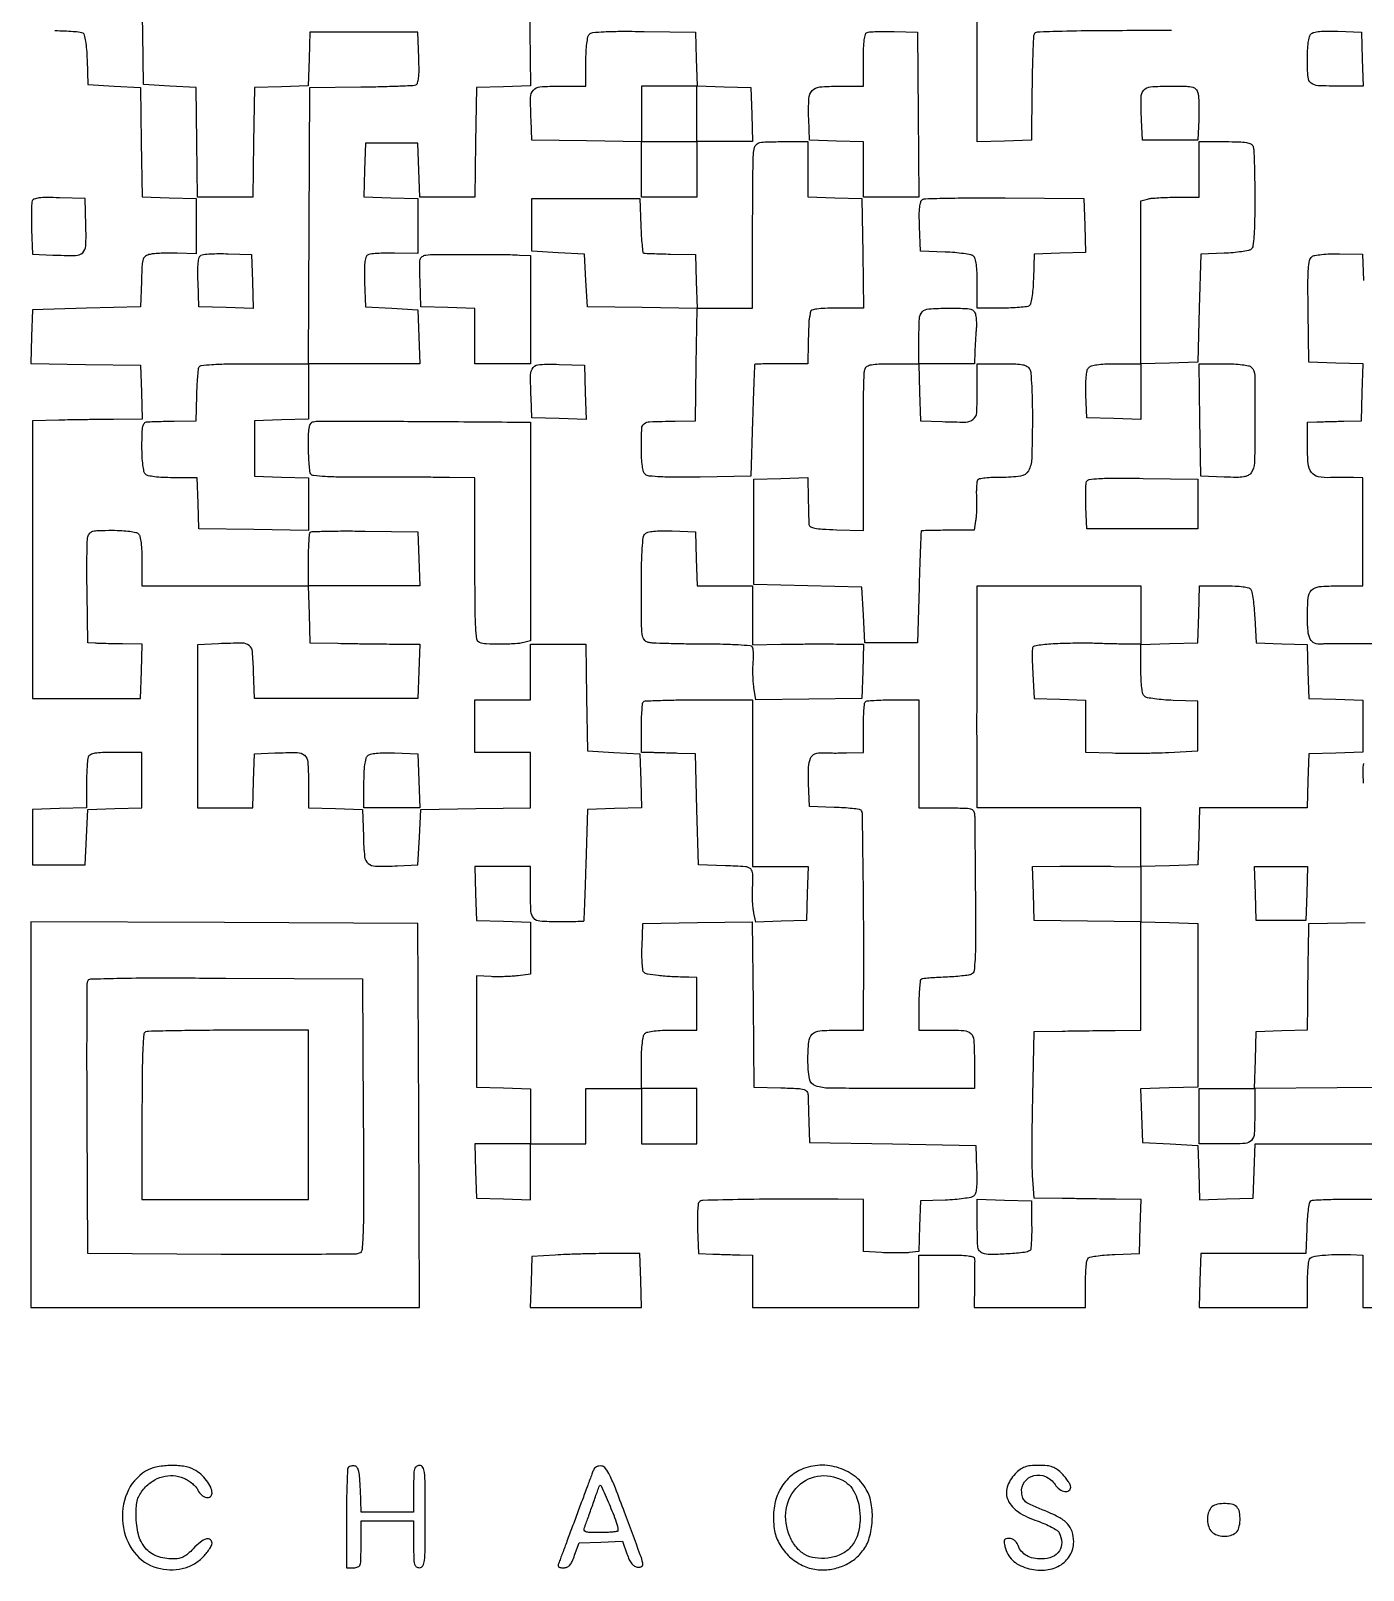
# Model space of a CAD drawing. Extents: x 156 to 936, y 100 to 969.
# Drawn here: x 156 to 612, y 100 to 627 of the extents above; entities that cross this region are included whole.
import ezdxf

# ---------------------------------------------------------------- set-up
doc = ezdxf.new("R2010")
doc.units = 0

msp = doc.modelspace()

# ---------------------------------------------------------------- linework, layer by layer
for points in [[(546.506141, 627, 0.001043), (522.041709, 626.948981, 0.00594), (509.036513, 626.740231, 0.003775), (500.47702, 626.43643, 0.298784), (499.432596, 625.684944, 0.080497), (499.224165, 624.686298, 0.001701), (499.013341, 619.634672, 0.003897), (498.832549, 613.711391, 0.002611), (498.713981, 606.934944), (498.5, 589.5), (489.25, 589.212474), (480, 588.924948), (479.970762, 597.712474, 0.00001), (479.956985, 601.82863, 0.000005), (479.939511, 607.003039, 0.000005), (479.921383, 612.339633, 0.000007), (479.905435, 617, -0.000748), (479.896323, 621.692963, -0.000482), (479.899137, 627.132812, -0.000484), (479.912165, 632.454106, -0.000911)], [(326.5, 645.5), (326.771926, 626.787816), (327.043852, 608.075632), (317.771926, 607.787816), (308.5, 607.5), (308.227935, 588.75), (307.955869, 570), (298.515461, 570), (289.075052, 570), (288.787526, 579.25), (288.5, 588.5), (279.5, 588.5), (270.5, 588.5), (270.212977, 579.288016), (269.925954, 570.076031), (279.212977, 569.788016), (288.5, 569.5), (288.5, 560.095459), (288.5, 550.690918), (280.5, 550.86316, 0.010182), (277.341681, 550.866835, 0.013491), (274.470153, 550.734133, 0.010831), (272.102809, 550.508981, 0.117243), (271.206902, 550.182048, 0.183151), (270.611628, 549.357301, 0.038873), (270.279608, 547.585001, 0.027005), (270.136336, 544.909049, 0.008578), (270.206902, 540.914347), (270.5, 532.5), (279.5, 532), (288.5, 531.5), (288.787526, 522.25), (289.075052, 513), (270.027734, 513), (250.980417, 513), (251.240208, 560.25), (251.5, 607.5), (268.966527, 607.7261, 0.002617), (275.755613, 607.849525, 0.003904), (281.690789, 608.034876, 0.001709), (286.751761, 608.249818, 0.080308), (287.755698, 608.459747, 0.230735), (288.38357, 609.132566, 0.046619), (288.724607, 610.779803, 0.028627), (288.867535, 613.436735, 0.00737), (288.789171, 617.733647), (288.5, 626.5), (270, 626.5), (251.5, 626.5), (251.212964, 617.287036), (250.925929, 608.074071), (241.712964, 607.787036), (232.5, 607.5), (232.227935, 588.75), (231.955869, 570), (222.5, 570), (213.044131, 570), (212.772065, 588.75), (212.5, 607.5), (203.5, 608), (194.5, 608.5), (194.2739, 625.966527, 0.002584), (194.150937, 632.754454, 0.00386)], [(164.212474, 626.984687, -0.008541), (167.474731, 626.92293, -0.011541), (170.419811, 626.748704, -0.008673), (172.854113, 626.505653, -0.112803), (173.706033, 626.202843, -0.192561), (174.236162, 625.466763, -0.02067), (174.666992, 623.36687, -0.020911), (175.005667, 620.539342, -0.010674), (175.206033, 616.968156), (175.5, 608.5), (184.5, 608), (193.5, 607.5), (193.771928, 588.787236), (194.043857, 570.074471), (203.271928, 569.787236), (212.5, 569.5), (212.5, 560.036292), (212.5, 550.572584), (206, 550.797019, 0.009226), (203.312547, 550.84019, 0.009098), (200.612694, 550.784605, 0.009005), (198.25083, 550.650334, 0.034148), (196.787895, 550.439595, 0.083118), (195.197878, 549.809691, 0.180541), (194.393741, 548.795764, 0.065468), (194.027193, 546.809971, 0.004655), (193.787895, 541.178868), (193.5, 532.5), (175, 532), (156.5, 531.5), (156.212768, 522.272202), (155.925536, 513.044404), (174.712768, 512.772202), (193.5, 512.5), (193.787526, 503.25), (194.075052, 494), (184.287526, 493.948134, 0.001232), (179.886559, 493.913966, 0.000769), (174.731336, 493.853302, 0.000772), (169.650879, 493.777852, 0.001404), (165.5, 493.698134), (156.5, 493.5), (156.5, 446), (156.5, 398.5), (175, 398.5), (193.5, 398.5), (193.787526, 407.75), (194.075052, 417), (187.287526, 417.09854, -0.00152), (184.50558, 417.147384, -0.001579), (181.759461, 417.212625, -0.001519), (179.384212, 417.283782, -0.006881), (178, 417.34854), (175.5, 417.5), (175.214823, 434.5, -0.003227), (175.145932, 441.175971, -0.00446), (175.176222, 447.167188, -0.002845), (175.275104, 452.194714, -0.054093), (175.483876, 453.75, -0.110749), (176.102842, 454.992689, -0.157387), (177.13046, 455.659901, -0.059985), (179.086567, 455.943202, -0.006001), (183.819052, 456, -0.012205), (187.091546, 455.92011, -0.021007), (189.806081, 455.672889, -0.02162), (191.883979, 455.30322, -0.142478), (192.8, 454.8, -0.144849), (193.310542, 453.860329, -0.021091), (193.677711, 451.693122, -0.020332), (193.92177, 448.828493, -0.011084), (194, 445.3), (194, 437), (222.463788, 437), (250.927576, 437), (251.213788, 427.25), (251.5, 417.5), (261, 417.329024, 0.000734), (265.310027, 417.257785, 0.000438), (270.437586, 417.185059, 0.000439), (275.54497, 417.121578, 0.000761), (279.787526, 417.079024), (289.075052, 417), (288.787526, 407.75), (288.5, 398.5), (260.5, 398.5), (232.5, 398.5), (232.213926, 407.640319, 0.01399), (231.8069, 414.500116, 0.205492), (230.688048, 416.584758, 0.172296), (228.31466, 417.402029, 0.009277), (220.25, 417.174833), (213, 416.835882), (213, 388.917941), (213, 361), (222.462474, 361), (231.924948, 361), (232.212474, 370.25), (232.5, 379.5), (239.479083, 379.800912, -0.012303), (247.116254, 379.942101, -0.176255), (249.625306, 379.011851, -0.202443), (250.771894, 376.739673, -0.016964), (251, 370.018474), (251, 361.075052), (260.25, 360.787526), (269.5, 360.5), (269.787398, 351.259666, 0.015844), (270.223546, 344.321238, 0.194277), (271.421808, 342.009645, 0.177046), (273.942653, 341.065605, 0.012739), (281.520917, 341.199088), (288.5, 341.5), (289, 351), (289.5, 360.5), (308.25, 360.772065), (327, 361.044131), (327, 370.522065), (327, 380), (317.5, 380), (308, 380), (308, 389), (308, 398), (317.5, 398), (327, 398), (327, 407.5), (327, 417), (336.477441, 417), (345.954883, 417), (346.227441, 398.75), (346.5, 380.5), (355.5, 380), (364.5, 379.5), (364.787023, 370.288016), (365.074046, 361.076031), (355.787023, 360.788016), (346.5, 360.5), (345.944016, 341.5, -0.000919), (345.716886, 334.197375, -0.001503), (345.49436, 328.007812, -0.000154), (345.277205, 322.478061, -0.15636), (345.194016, 322.25, -0.222997), (344.994843, 322.148323, -0.001022), (342.591545, 322.073438, -0.004489), (339.83856, 322.018018, -0.002788), (336.606989, 322, -0.016513), (330.247211, 322.210097, -0.200243), (328.105184, 323.274844, -0.169063), (327.165061, 325.633574, -0.011079), (327, 333.081787), (327, 341), (317.462474, 341), (307.924948, 341), (308.212474, 331.75), (308.5, 322.5), (317.75, 322.212474), (327, 321.924948), (327, 313.023747), (327, 304.122546), (322.75, 303.580389, -0.015323), (320.764054, 303.388676, -0.007989), (318.279688, 303.265313, -0.007936), (315.723918, 303.219903, -0.01201), (313.5, 303.269116), (308.5, 303.5), (308.5, 284.5), (308.5, 265.5), (317.75, 265.212474), (327, 264.924948), (327, 255.462474), (327, 246), (317.462474, 246), (307.924948, 246), (308.212474, 236.75), (308.5, 227.5), (317.75, 227.212474), (327, 226.924948), (327, 236.462474), (327, 246), (336.5, 246), (346, 246), (346, 255.5), (346, 265), (355.5, 265), (365, 265), (365, 255.5), (365, 246), (374.5, 246), (384, 246), (384, 255.5), (384, 265), (374.5, 265), (365, 265), (365, 273.8, -0.010168), (365.076788, 277.57572, -0.019692), (365.318182, 280.584848, -0.020534), (365.683085, 282.838945, -0.147006), (366.2, 283.8, -0.144849), (367.139671, 284.310542, -0.021091), (369.306878, 284.677711, -0.020332), (372.171507, 284.92177, -0.011084), (375.7, 285), (384, 285), (384, 294), (384, 303), (381.25, 303.050326, -0.0078), (375.412976, 303.248265, -0.01462), (370.705232, 303.619702, -0.012369), (367.087013, 304.102722, -0.15829), (365.884064, 304.715936, -0.165824), (365.514498, 305.468011, -0.012942), (365.282948, 307.725802, -0.016541), (365.163109, 310.495793, -0.01186), (365.205143, 313.594857), (365.5, 321.5), (384.234389, 321.772008), (402.968779, 322.044016), (403.234389, 293.772008), (403.5, 265.5), (412.75, 265.212474, -0.004264), (418.52062, 264.983824, -0.0536), (420.673065, 264.646992, -0.178504), (421.657551, 263.950658, -0.144638), (422.060483, 262.712474, -0.000042), (422.095045, 261.444269, -0.000008), (422.15887, 259.093664, -0.000008), (422.233491, 256.342202, -0.000008), (422.310483, 253.5), (422.5, 246.5), (450.980363, 246), (479.460726, 245.5), (479.763788, 237.400185, -0.009251), (479.836821, 233.535666, -0.027965), (479.690761, 230.907696, -0.040678), (479.344723, 229.134704, -0.152161), (478.733589, 228.193861, -0.125608), (477.787332, 227.745122, -0.01269), (475.309737, 227.326122, -0.015268), (472.283759, 226.986953, -0.011587), (468.950164, 226.793676), (460.5, 226.5), (460.212599, 217.85504), (459.925198, 209.210079), (456.712599, 208.85504, -0.020461), (455.059423, 208.740537, -0.00663), (452.607763, 208.703822, -0.006598), (449.878462, 208.735159, -0.00737), (447.25, 208.838821), (441, 209.177642), (441, 218.088821), (441, 227), (432.25, 227.090169, 0.003088), (414.972305, 227.1615, 0.004428), (399.660533, 226.994525, 0.00104), (386.02444, 226.696643, 0.192703), (384.751407, 226.151407, 0.173881), (384.431924, 225.474679, 0.009485), (384.24608, 223.090455, 0.013828), (384.155618, 220.188812, 0.009587), (384.207021, 216.907021), (384.5, 208.5), (389.5, 208.322748, 0.001267), (391.723852, 208.249553, 0.000837), (394.279688, 208.176195, 0.000842), (396.76447, 208.113227, 0.001634), (398.75, 208.072748), (403, 208), (403, 199), (403, 190), (431.5, 190), (460, 190), (460, 199), (460, 208), (469.5, 208, -0.006837), (474.022096, 207.938162, -0.025637), (476.851964, 207.715246, -0.038543), (478.59405, 207.349538, -0.317677), (479.070637, 206.75, -0.014849), (479.092775, 205.922726, -0.001029), (479.081111, 203.590625, -0.001463), (479.053338, 200.809528, -0.0011), (479.007099, 197.75), (478.872924, 190), (497.936462, 190), (517, 190), (517.015313, 197.75, -0.009121), (517.07711, 200.806269, -0.012155), (517.251296, 203.57771, -0.009471), (517.494844, 205.866303, -0.110752), (517.797157, 206.706033, -0.192561), (518.533237, 207.236162, -0.02067), (520.63313, 207.666992, -0.020911), (523.460658, 208.005667, -0.010674), (527.031844, 208.206033), (535.5, 208.5), (535.787526, 217.75), (536.075052, 227), (527.287526, 227.106392, -0.000252), (523.238483, 227.157453, -0.000139), (518.290711, 227.223716, -0.000139), (513.275305, 227.29367, -0.000223), (509, 227.356392), (499.5, 227.5), (499, 234, -0.016442), (498.83376, 237.785154, -0.002752), (498.79375, 245.053125, -0.003013), (498.845251, 253.600571, -0.002668), (499, 262.5), (499.5, 284.5), (509, 284.643608, -0.000218), (513.272687, 284.706331, -0.000136), (518.279688, 284.776284, -0.000137), (523.215497, 284.842549, -0.000248), (527.25, 284.893608), (536, 285), (536, 303.536212), (536, 322.072424), (545.75, 321.786212), (555.5, 321.5), (555.5, 293.5), (555.5, 265.5), (545.712959, 265.213341), (535.925919, 264.926682), (536.212959, 255.713341), (536.5, 246.5), (546, 246), (555.5, 245.5), (555.788016, 236.212977), (556.076031, 226.925954), (565.288016, 227.212977), (574.5, 227.5), (574.787526, 236.75), (575.075052, 246), (603.537526, 246), (632, 246)], [(615.75, 417.115154, 0.001149), (609.392827, 417.145599, 0.001633), (603.74186, 417.141224, 0.000908), (598.966693, 417.113264, 0.023982), (597.690374, 417.042195, -0.127747), (595.475935, 417.378094, -0.174818), (594.013844, 418.742347, -0.095566), (593.218836, 421.47302, -0.023193), (593, 426.188186, -0.020103), (593.267452, 432.837636, -0.174757), (594.472077, 435.48927, -0.179935), (597.073358, 436.721207, -0.021562), (603.535184, 437), (612, 437), (612, 455.5), (612, 474), (608.75, 474.088861, 0.006229), (607.1804, 474.112214, 0.002729), (605.09998, 474.105892, 0.0027), (602.891637, 474.0752, 0.003611), (600.888231, 474.022058, -0.056655), (596.680178, 474.35709, -0.191842), (594.406059, 475.820247, -0.133178), (593.281293, 478.852505, -0.022604), (593, 485.071429), (593, 493), (596.25, 493.101892, -0.000807), (597.903348, 493.151057, -0.000274), (600.307813, 493.21736, -0.000272), (602.964552, 493.287717, -0.000313), (605.5, 493.351892), (611.5, 493.5), (611.785754, 503.212001), (612.071507, 512.924002), (602.785754, 513.212001), (593.5, 513.5), (593.27181, 531, -0.002912), (593.203465, 540.473153, -0.017326), (593.367948, 545.416983, -0.030229), (593.746956, 548.35377, -0.186611), (594.538329, 549.622321, -0.118818), (595.563354, 550.064818, -0.016306), (597.885388, 550.38823, -0.017551), (600.763399, 550.59199, -0.012657), (603.982265, 550.625046), (611.931493, 550.505449), (612.215746, 541.502725)], [(612.203802, 369.479635, -0.007825), (612.110962, 373.806547, -0.040111), (612.2893, 376.199929, -0.077992)], [(631.5, 265.5), (603.25, 265.234427), (575, 264.968853), (575, 257.066214, -0.011443), (574.829028, 249.596711, -0.175354), (573.856943, 247.251542, -0.195345), (571.64987, 246.199415, -0.014753), (564.893011, 246), (556, 246), (556, 255.5), (556, 265), (565.463788, 265), (574.927576, 265), (575.213788, 274.75), (575.5, 284.5), (584.25, 284.788933), (593, 285.077866), (593.106392, 293.788933, -0.000244), (593.157448, 297.808349, -0.000134), (593.223716, 302.731749, -0.000134), (593.293668, 307.730031, -0.000213), (593.356392, 312), (593.5, 321.5), (612.75, 321.771593)], [(619.842916, 227.052763, -0.004167), (611.986253, 227.047342, 0.004624), (605.329962, 227.036668, 0.007163), (599.585307, 226.892002, 0.002827), (594.692492, 226.670902, 0.185739), (593.933826, 226.333826, 0.158643), (593.587172, 225.65263, 0.008667), (593.250536, 223.241786, 0.012765), (592.968606, 220.310133, 0.008925), (592.794391, 216.994391), (592.5, 208.5), (574.5, 208.5), (556.5, 208.5), (556.212474, 199.25), (555.924948, 190), (574.462474, 190), (593, 190), (593.015313, 197.75, -0.00875), (593.074756, 200.801695, -0.011792), (593.241942, 203.55896, -0.008946), (593.475173, 205.836781, -0.113399), (593.765313, 206.642203, -0.203383), (594.91366, 207.42431, -0.022585), (598.119236, 207.913556, -0.02259), (602.408779, 208.176064, -0.011885), (607.75, 208.134296), (612, 208), (612, 199), (612, 190), (641.063538, 190)]]:
    msp.add_lwpolyline(points, format="xyb")
for points in [[(383.787036, 617.287036), (384.074071, 608.074071), (393.287036, 607.787036), (402.5, 607.5), (402.787526, 598.25), (403.075052, 589), (393.537526, 589), (384, 589), (384, 579.5), (384, 570), (374.5, 570), (365, 570), (365, 579.477935), (365, 588.955869), (346.25, 589.227935), (327.5, 589.5), (327.199088, 596.479083, -0.012322), (327.058134, 604.11956, -0.176722), (327.990719, 606.627338, -0.202101), (330.267676, 607.772817, -0.01682), (337.019052, 608), (346, 608), (346, 616.3, -0.011284), (346.078236, 619.766095, -0.019404), (346.320362, 622.643839, -0.019023), (346.679173, 624.856178, -0.147703), (347.168012, 625.768012, -0.174304), (348.350096, 626.324885, -0.011124), (352.224261, 626.607694, -0.011889), (357.750857, 626.756104, -0.003868), (365.918012, 626.718012), (383.5, 626.5)], [(459.765573, 598.25), (460.031147, 570), (450.515573, 570), (441, 570), (441, 579.462474), (441, 588.924948), (431.75, 589.212474), (422.5, 589.5), (422.275288, 596.862992, -0.019052), (422.327541, 603.748173, -0.176484), (423.455277, 606.452703, -0.186906), (426.025068, 607.715742, -0.021822), (432.535184, 608), (441, 608), (441, 616.916667, -0.008303), (441.068099, 621.017187, -0.024614), (441.299725, 623.820826, -0.031738), (441.669018, 625.689569, -0.232986), (442.25, 626.356866, -0.08407), (443.100026, 626.554893, -0.00628), (445.482813, 626.670739, -0.008556), (448.344709, 626.724863, -0.006392), (451.5, 626.690199), (459.5, 626.5)], [(611.787526, 617.25), (612.075052, 608), (604.119313, 608, -0.010577), (596.697723, 608.157011, -0.159602), (594.312751, 609.051563, -0.207143), (593.227725, 611.100986, -0.019604), (593, 616.906989, -0.012189), (593.080258, 620.198736, -0.022218), (593.330373, 622.875122, -0.024153), (593.710322, 624.895286, -0.138677), (594.236619, 625.836619, -0.141627), (595.215618, 626.376564, -0.030081), (597.156875, 626.694801, -0.024175), (599.863904, 626.841129, -0.010354), (603.486619, 626.786619), (611.5, 626.5)], [(555.53186, 605.729083, -0.045288), (555.735265, 604.430652, -0.00895), (555.846004, 602.075142, -0.009416), (555.874264, 599.317546, -0.008627), (555.800912, 596.479083), (555.5, 589.5), (546, 589.5), (536.5, 589.5), (536.199088, 596.479083, -0.012312), (536.058014, 604.117885, -0.176485), (536.989414, 606.626308, -0.202275), (539.263946, 607.772349, -0.016893), (546, 608, -0.004722), (551.567756, 607.947422, -0.053802), (553.745192, 607.670751, -0.154937), (554.865118, 606.997431, -0.119602)], [(422, 579.537526), (422, 570.075052), (431.25, 569.787526), (440.5, 569.5), (440.772065, 550.75), (441.044131, 532), (432.022065, 532, 0.007467), (427.770387, 531.9365, 0.026393), (425.049678, 531.711142, 0.038733), (423.348474, 531.343485, 0.298215), (422.847686, 530.75, -0.007148), (422.772467, 530.198485, -0.004868), (422.671865, 529.573437, -0.004906), (422.562995, 528.972185, -0.009836), (422.463035, 528.5, 0.0441), (422.366343, 527.814569, 0.002471), (422.265064, 525.664062, 0.003788), (422.176458, 523.099987, 0.002765), (422.11535, 520.25), (422, 513), (413, 513, 0.0026), (409.535681, 512.981986, 0.004196), (406.586758, 512.926563, 0.000894), (404.005933, 512.851767, 0.223635), (403.805984, 512.75, 0.15636), (403.722795, 512.521939, 0.000154), (403.50564, 506.992187, 0.001503), (403.283114, 500.802625, 0.000919), (403.055984, 493.5), (402.5, 474.5), (385.131529, 474.225877, -0.00406), (377.175686, 474.16492, -0.01151), (371.627759, 474.295194, -0.010742), (367.676913, 474.56419, -0.151969), (366.381529, 475.098322, -0.14796), (365.740657, 476.067419, -0.036628), (365.325443, 477.948271, -0.026507), (365.074741, 480.694117, -0.009512), (365, 484.622445, -0.009938), (365.125102, 490.915734, -0.223742), (365.942766, 492.486372, -0.155204), (367.794012, 493.146701, -0.004214), (376.5, 493.375258), (383.5, 493.5), (383.771515, 512.727856), (384.043031, 531.955711), (365.271515, 532.227856), (346.5, 532.5), (346, 541.5), (345.5, 550.5), (336.5, 551), (327.5, 551.5), (327.5, 560.5), (327.5, 569.5), (346, 569.5), (364.5, 569.5), (364.787526, 560.25, 0.007163), (364.949099, 556.693578, 0.011586), (365.19988, 553.675285, 0.005388), (365.493644, 551.172555, 0.321865), (365.787526, 550.857352, 0.039374), (366.312044, 550.794693, 0.000928), (368.787586, 550.699752, 0.002043), (371.691273, 550.605664, 0.001385), (375, 550.521155), (383.5, 550.327607), (383.787526, 541.163803), (384.075052, 532), (393.537526, 532), (403, 532), (403.045455, 550, -0.000335), (403.113054, 571.156162, -0.003508), (403.207414, 579.827568, -0.006906), (403.362486, 584.716527, -0.052613), (403.70754, 586.989635, -0.148621), (404.374342, 588.075122, -0.129303), (405.569295, 588.678628, -0.047393), (407.856081, 588.944586, -0.005267), (413.116631, 589), (422, 589)], [(574.393011, 587.418213, -0.080624), (574.635396, 586.255419, -0.002667), (574.821697, 581.514193, -0.005019), (574.955927, 575.899188, -0.003466), (575, 569.540657, -0.003945), (574.937665, 561.640864, -0.014475), (574.714029, 556.644516, -0.016756), (574.356718, 553.323799, -0.186461), (573.718677, 552.181485, -0.124086), (572.813583, 551.748939, -0.012902), (570.472943, 551.339676, -0.015395), (567.614046, 551.00507, -0.011741), (564.468677, 550.809041), (556.5, 550.5), (556, 532), (555.5, 513.5), (545.75, 513.213788), (536, 512.927576), (536, 503.426262), (536, 493.924948), (526.75, 494.212474), (517.5, 494.5), (517.206229, 502.344796, -0.01153), (517.157498, 505.735348, -0.021342), (517.298867, 508.485252, -0.023545), (517.594776, 510.568167, -0.126804), (518.078674, 511.594796, -0.145524), (519.060853, 512.251072, -0.03848), (520.921657, 512.673265, -0.027148), (523.657348, 512.9254, -0.009406), (527.622445, 513), (536, 513), (536, 540.883369), (536, 568.766737), (538.25, 569.369714, -0.042759), (539.571375, 569.605213, -0.00733), (542.115625, 569.799577, -0.007942), (545.1179, 569.936884, -0.007014), (548.25, 569.986345), (556, 570), (556, 579.5), (556, 589), (564.893011, 589, -0.00673), (569.571713, 588.937024, -0.034532), (572.154102, 588.688469, -0.06988), (573.653872, 588.217093, -0.192406)], [(156.440516, 568.705582, 0.079567), (156.246163, 567.782919, 0.006236), (156.154586, 565.263749, 0.008368), (156.133034, 562.240092, 0.006302), (156.206869, 558.916411), (156.5, 550.5), (163.479083, 550.199088, 0.012183), (171.224292, 550.054051, 0.182581), (173.703073, 551.006436, 0.205359), (174.781971, 553.311888, 0.015937), (174.78715, 560.278376), (174.5, 569.5), (165.733647, 569.789171, 0.007134), (161.346429, 569.871248, 0.030138), (158.721288, 569.72456, 0.052692), (157.127629, 569.365906, 0.223026)], [(516.787003, 560.289473), (517.074007, 551.078945), (508.287003, 550.789473), (499.5, 550.5), (499.206033, 542.031844, -0.010674), (499.005667, 538.460658, -0.020911), (498.666992, 535.63313, -0.02067), (498.236162, 533.533237, -0.192561), (497.706033, 532.797157, -0.112667), (496.854929, 532.494381, -0.008725), (494.430835, 532.251296, -0.011582), (491.497876, 532.077072, -0.008579), (488.25, 532.015313), (480, 532), (480, 540.377555, 0.009913), (479.92478, 544.171204, 0.024242), (479.679019, 546.952749, 0.030268), (479.287489, 548.913227, 0.156365), (478.700164, 549.833879, 0.126595), (477.772011, 550.271826, 0.012295), (475.299919, 550.682026, 0.014976), (472.281363, 551.015093, 0.011302), (468.950164, 551.206324), (460.5, 551.5), (460.206902, 559.914347, -0.008535), (460.135923, 563.913028, -0.027117), (460.278985, 566.582457, -0.039211), (460.610909, 568.344964, -0.186094), (461.206902, 569.158095, -0.136768), (462.280562, 569.488408, -0.001479), (470.051403, 569.672258, -0.004521), (479.05784, 569.777234, -0.00291), (489.5, 569.743748), (516.5, 569.5)], [(231.788029, 541.152514), (232.076058, 531.923942), (222.788029, 532.211971), (213.5, 532.5), (213.206902, 540.914347, -0.008604), (213.137133, 544.875618, -0.026538), (213.278081, 547.549716, -0.037283), (213.601747, 549.325824, -0.192951), (214.183063, 550.113139, -0.114809), (215.062597, 550.409454, -0.009945), (217.436479, 550.591293, -0.012679), (220.310397, 550.681005, -0.009506), (223.476161, 550.639335), (231.5, 550.381086)], [(323.25, 550.193898), (327, 550), (327, 531.5), (327, 513), (317.5, 513), (308, 513), (308, 522.462474), (308, 531.924948), (298.75, 532.212474), (289.5, 532.5), (289.212154, 541.17549, -0.004299), (289.076355, 546.7018, -0.058727), (289.279503, 548.699356, -0.187562), (289.927992, 549.668973, -0.117941), (291.212154, 550.17549, -0.033793), (294.285195, 550.401277, -0.001302), (305.702399, 550.437567, -0.002398), (316.758314, 550.390904, -0.010662)], [(479.428044, 529.75, -0.02892), (479.586645, 528.674874, -0.013803), (479.671906, 527.279688, -0.013632), (479.680952, 525.813085, -0.018868), (479.60362, 524.5, 0.006069), (479.481045, 523.051476, 0.002673), (479.352424, 521.132812, 0.002645), (479.237663, 519.096594, 0.00355), (479.156524, 517.25), (479, 513), (469.463788, 513), (459.927576, 513), (460.213788, 503.25), (460.5, 493.5), (467.988223, 493.201382, 0.011385), (476.072129, 493.063232, 0.177838), (478.621749, 494.016163, 0.202591), (479.779017, 496.344052, 0.015396), (480, 503.519052), (480, 513), (488.464816, 513, -0.006881), (493.17015, 512.935244, -0.04178), (495.589875, 512.665463, -0.089755), (497.013177, 512.107555, -0.132465), (497.927481, 511.135503, -0.104765), (498.32308, 509.773256, -0.005397), (498.613522, 505.173894, -0.008341), (498.810645, 499.637148, -0.005815), (498.856121, 493.385503, -0.006972), (498.619399, 480.451629, -0.118473), (497.499324, 476.374246, -0.236532), (494.820758, 474.532561, -0.037038), (488.227979, 474.111623, 0.012767), (485.29655, 474.066904, 0.01899), (482.738375, 473.865, 0.014957), (480.693334, 473.562928, 0.213315), (480.097768, 473.158191, 0.107444), (479.862646, 472.492467, 0.01469), (479.720408, 471.016354, 0.016328), (479.659678, 469.232551, 0.013139), (479.707457, 467.313864, -0.01207), (479.763725, 465.232895, -0.00927), (479.728152, 462.959385, -0.00939), (479.615434, 460.833131, -0.021906), (479.431691, 459.25), (478.909374, 456), (469.954687, 456, 0.002613), (466.507743, 455.981986, 0.004217), (463.573447, 455.926562, 0.000903), (461.005879, 455.85176, 0.223591), (460.805984, 455.75, 0.15636), (460.722795, 455.521939, 0.000154), (460.50564, 449.992188, 0.001503), (460.283114, 443.802625, 0.000919), (460.055984, 436.5), (459.5, 417.5), (450.5, 417.5), (441.5, 417.5), (441, 427), (440.5, 436.5), (422, 437), (403.5, 437.5), (403.5, 455.5), (403.5, 473.5), (412.75, 473.787526), (422, 474.075052), (422.11535, 466.787526, 0.001398), (422.169368, 463.887155, 0.001756), (422.236369, 461.200086, 0.001402), (422.306823, 458.946011, 0.01387), (422.36535, 458, 0.260207), (422.886936, 457.235386, 0.068809), (424.340059, 456.744755, 0.032949), (426.964262, 456.422087, 0.006349), (431.75, 456.212474), (441, 455.924948), (441.061429, 465.212474, 0.001627), (441.077377, 469.958839, 0.00054), (441.0706, 476.919691, 0.000537), (441.046473, 484.634239, 0.000611), (441.006386, 492.02477, -0.003575), (441.009834, 498.864565, -0.00517), (441.118598, 504.908426, -0.002777), (441.291505, 510.008996, -0.081925), (441.551945, 511.27477, -0.172212), (442.314694, 512.166703, -0.086112), (443.726895, 512.682889, -0.0384), (446.229987, 512.938767, -0.006277), (451.106989, 513), (460, 513), (460, 520.918213, -0.011397), (460.170532, 528.398819, -0.174979), (461.141127, 530.74645, -0.195691), (463.345637, 531.799986, -0.014829), (470.087937, 532, -0.004704), (475.601094, 531.94813, -0.054448), (477.741754, 531.67348, -0.160657), (478.82093, 531.004408, -0.123861)], [(251, 503.537526), (251, 494.075052), (241.75, 493.787526), (232.5, 493.5), (232.5, 484), (232.5, 474.5), (241.75, 474.212474), (251, 473.924948), (251, 464.940409), (251, 455.955869), (232.25, 456.227935), (213.5, 456.5), (213.211067, 465.25), (212.922134, 474), (204.661067, 474, -0.011162), (201.1518, 474.078348, -0.020382), (198.298426, 474.32263, -0.021133), (196.13795, 474.68998, -0.144676), (195.2, 475.2, -0.144849), (194.689458, 476.139671, -0.021091), (194.322289, 478.306878, -0.020332), (194.07823, 481.171507, -0.011084), (194, 484.7, -0.005929), (194.055534, 489.383443, -0.045327), (194.306355, 491.568182, -0.125318), (194.839883, 492.660831, -0.20224), (195.75, 493.120999, -0.00937), (196.824071, 493.175063, -0.001134), (199.189063, 493.244348, -0.001347), (202.000095, 493.312745, -0.001109), (205, 493.370999), (212.5, 493.5), (212.768614, 502, -0.004465), (212.904305, 505.346889, -0.006031), (213.090511, 508.370313, -0.004196), (213.297926, 510.895256, -0.063887), (213.487229, 511.75, -0.283594), (214.294307, 512.392784, -0.013533), (217.885251, 512.727066, -0.013263), (223.364151, 512.942139, -0.003178), (232.468615, 513), (251, 513)], [(345.788029, 503.211971), (346.076058, 493.923942), (336.788029, 494.211971), (327.5, 494.5), (327.199088, 501.479083, -0.011928), (327.050889, 509.182645, -0.176334), (327.972515, 511.678754, -0.210428), (330.215167, 512.770984, -0.017872), (336.778718, 512.788514), (345.5, 512.5)], [(573.8, 511.8, -0.195077), (574.972189, 509.028148, -0.004178), (575.068743, 493.965673, -0.004903), (574.893831, 479.083394, -0.153645), (573.729635, 475.644932, -0.118939), (572.694669, 474.768477, -0.077992), (571.199929, 474.2893, -0.040111), (568.806547, 474.110962, -0.007825), (564.479635, 474.203802), (556.5, 474.5), (556.228407, 493.75), (555.956814, 513), (564.278407, 513, -0.011041), (567.817564, 512.921836, -0.020304), (570.688436, 512.677898, -0.021068), (572.859379, 512.31083, -0.144945)], [(322.75, 493.033933), (327, 493), (327, 455.616631), (327, 418.233263), (324.75, 417.630286, -0.052589), (321.80014, 417.164051, -0.012536), (316.826521, 417.031691, -0.010886), (311.875983, 417.131877, -0.081279), (309.581787, 417.606989, -0.273), (308.66906, 418.7558, -0.020733), (308.269618, 422.864913, -0.01238), (308.047441, 430.102837, -0.001482), (308, 446.106989), (308, 474), (299.25, 474.091325, 0.001631), (294.64293, 474.124384, 0.000466), (287.496075, 474.145701, 0.000469), (279.430725, 474.154678, 0.000498), (271.523871, 474.148192, -0.003378), (262.54563, 474.192546, -0.011738), (256.745732, 474.396616, -0.010316), (252.751539, 474.713927, -0.230081), (251.789184, 475.306867, -0.112743), (251.489538, 476.149212, -0.008707), (251.248954, 478.551416, -0.011568), (251.07649, 481.457823, -0.008566), (251.015313, 484.676676, -0.006665), (251.066452, 489.139756, -0.042078), (251.3134, 491.398554, -0.101133), (251.818426, 492.611329, -0.198579), (252.676499, 493.176676, -0.047863), (254.59951, 493.359651, -0.000312), (271.614022, 493.335615, -0.001069), (293.092282, 493.245944, -0.000418)], [(555.5, 465), (555.5, 456.5), (536.5, 456.5), (517.5, 456.5), (517.203033, 463.906415, -0.007193), (517.127592, 466.8426, -0.009297), (517.14725, 469.53838, -0.007382), (517.238571, 471.783736, -0.077906), (517.430148, 472.678565, -0.272381), (518.337704, 473.401322, -0.021017), (521.562482, 473.720448, -0.015049), (526.870736, 473.861232, -0.002729), (536.727115, 473.772149), (555.5, 473.5)], [(288.787526, 446.25), (289.075052, 437), (270.037526, 437), (251, 437), (251, 445.833333, -0.006854), (251.04705, 449.265296, -0.010233), (251.190675, 452.26255, -0.005619), (251.39008, 454.762858, -0.175411), (251.649107, 455.315773, -0.191484), (252.248868, 455.57432, -0.001602), (257.424676, 455.705926, -0.005369), (263.413768, 455.774691, -0.003396), (270.399107, 455.73244), (288.5, 455.5)], [(383.787526, 446.25), (384.075052, 437), (393.537526, 437), (403, 437), (403, 426.920433), (403, 416.840866), (412.75, 417.011535, -0.002071), (417.156524, 417.070418, -0.00126), (422.364148, 417.10531, -0.001263), (427.527858, 417.11385, -0.002234), (431.787526, 417.091103), (441.075052, 417), (440.787526, 407.75), (440.5, 398.5), (422.308688, 398.267237), (404.117376, 398.034474), (403.511939, 402.267237, -0.017805), (403.305945, 404.194762, -0.01059), (403.191268, 406.501159, -0.010593), (403.174388, 408.808084, -0.01796), (403.270482, 410.736709, 0.015563), (403.363219, 412.434222, 0.018764), (403.340748, 414.031126, 0.017686), (403.225089, 415.357754, 0.10823), (402.998565, 416.002322, 0.237392), (402.25563, 416.458911, 0.00579), (398.127984, 416.762139, 0.01028), (392.829187, 416.980531, 0.004766), (385.940478, 417.057012, -0.003179), (379.485314, 417.108187, -0.004359), (373.678684, 417.241782, -0.00285), (368.810506, 417.424041, -0.050739), (367.259145, 417.649807, -0.190357), (365.952546, 418.586783, -0.112815), (365.289936, 420.414568, -0.029064), (365.040111, 424.252986, -0.001721), (365, 435.908408, -0.003777), (365.063362, 444.295652, -0.012533), (365.284949, 449.808345, -0.012969), (365.630289, 453.585435, -0.168643), (366.236619, 454.836619, -0.141627), (367.215618, 455.376564, -0.030081), (369.156875, 455.694801, -0.024175), (371.863904, 455.841129, -0.010354), (375.486619, 455.786619), (383.5, 455.5)], [(536, 426.963788), (536, 416.927576), (545.75, 417.213788), (555.5, 417.5), (555.786212, 427.25), (556.072424, 437), (564.477195, 437, -0.009645), (568.24669, 436.927282, -0.024071), (570.990651, 436.688755, -0.029095), (572.906966, 436.314211, -0.188484), (573.690983, 435.75, -0.102535), (574.032598, 434.869389, -0.008061), (574.409226, 432.370313, -0.010698), (574.749484, 429.346792, -0.007979), (575, 426), (575.5, 417.5), (584.212982, 417.211607), (592.925964, 416.923214), (593.212982, 407.711607), (593.5, 398.5), (602.75, 398.212474), (612, 397.924948), (612, 389), (612, 380.075052), (602.75, 379.787526), (593.5, 379.5), (593.212474, 370.25), (592.924948, 361), (574.498686, 361), (556.072424, 361), (555.786212, 351.25), (555.5, 341.5), (545.75, 341.213788), (536, 340.927576), (536, 331.465459), (536, 322.003343), (517.75, 322.251671), (499.5, 322.5), (499.212474, 331.75), (498.924948, 341), (508.212474, 341.063971, -0.001581), (512.43785, 341.07971, -0.000931), (517.488977, 341.073144, -0.000931), (522.536536, 341.047789, -0.001591), (526.75, 341.005367), (536, 340.882791), (536, 350.941396), (536, 361), (508, 361), (480, 361), (479.944444, 369.5, -0.000625), (479.923103, 373.5369, -0.000297), (479.905208, 378.734375, -0.000294), (479.892927, 384.167867, -0.000418), (479.888889, 389, -0.000343), (479.892655, 394.490132, -0.000128), (479.905208, 402.203125, -0.000127), (479.923172, 410.610939, -0.000153), (479.944444, 418.5), (480, 437), (508, 437), (536, 437)], [(507.530579, 417.203986, 0.009736), (504.438305, 417.028782, 0.014546), (501.746317, 416.744643, 0.009449), (499.549393, 416.405533, 0.21361), (499.030579, 416.055945, 0.133602), (498.837737, 415.412846, 0.005595), (498.802732, 413.000813, 0.009322), (498.846971, 410.113786, 0.006457), (499, 406.851959), (499.5, 398.5), (508.25, 398.211067), (517, 397.922134), (517, 389.029687), (517, 380.13724), (526.25, 379.81862, 0.007061), (530.512229, 379.732045, 0.003902), (535.720312, 379.74047, 0.00389), (540.99959, 379.831291, 0.006244), (545.5, 380), (555.5, 380.5), (555.5, 389), (555.5, 397.5), (547.049836, 397.793676, -0.011302), (543.718637, 397.984907, -0.014976), (540.700081, 398.317974, -0.012295), (538.227989, 398.728174, -0.126595), (537.299836, 399.166121, -0.156365), (536.712511, 400.086773, -0.030268), (536.320981, 402.047251, -0.024242), (536.07522, 404.828796, -0.009913), (536, 408.622445), (536, 417), (530.25, 417.063815, -0.001956), (527.720062, 417.101792, -0.001366), (524.867188, 417.163577, -0.001378), (522.132425, 417.237819, -0.002864), (520, 417.313815, 0.009259), (517.730204, 417.365652, 0.003281), (514.480857, 417.358354, 0.003255), (510.911643, 417.303678, 0.003825)], [(403, 369.5), (403, 341), (412.537526, 341), (422.075052, 341), (421.787526, 331.75), (421.5, 322.5), (412.837725, 322.212347), (404.175451, 321.924693), (403.511338, 324.948379, -0.025506), (403.267963, 326.408146, -0.011596), (403.091988, 328.336398, -0.011448), (403.000021, 330.382314, -0.015418), (403.01635, 332.236033, 0.0104), (403.132404, 338.393837, 0.202537), (402.404095, 340.108694, 0.178702), (400.631565, 340.891423, 0.007773), (393.75, 341.212474), (384.5, 341.5), (384, 360.5), (383.5, 379.5), (377.5, 379.683978, 0.000486), (374.964552, 379.759257, 0.000422), (372.307813, 379.833306, 0.000425), (369.903323, 379.896248, 0.001252), (368.25, 379.933978), (365, 380), (365, 388.333333, -0.007459), (365.048357, 391.574835, -0.011027), (365.195833, 394.414583, -0.006456), (365.401196, 396.773194, -0.173108), (365.666667, 397.333333, -0.188134), (366.281849, 397.603258, -0.001621), (371.522917, 397.804167, -0.005368), (377.591013, 397.951878, -0.0034), (384.666667, 398), (403, 398)], [(460, 379.5), (460, 361), (469.5, 361, -0.003801), (475.552127, 360.953993, -0.053961), (477.696437, 360.68886, -0.190411), (478.66868, 360.01345, -0.139582), (479.073332, 358.75, -0.005645), (479.108207, 357.112281, -0.000138), (479.181565, 349.57034, -0.0003), (479.259862, 340.72428, -0.000204), (479.338805, 330.659669, -0.001698), (479.397338, 316.169505, -0.012603), (479.227963, 309.274916, -0.019853), (478.868806, 305.2712, -0.253596), (478.015473, 304.090663, -0.07567), (477.036304, 303.790841, -0.00867), (474.742045, 303.493828, -0.010302), (471.982818, 303.2426, -0.008225), (469, 303.08213, 0.005352), (466.072037, 302.941476, 0.007689), (463.482813, 302.74931, 0.004499), (461.315985, 302.535277, 0.111169), (460.75, 302.342119, 0.23088), (460.450917, 301.872074, 0.007201), (460.220312, 299.537597, 0.012713), (460.054278, 296.709239, 0.008303), (460, 293.440983), (460, 285), (467.918213, 285, -0.011759), (475.429085, 284.823337, -0.18106), (477.767356, 283.820169, -0.19079), (478.809647, 281.54893, -0.013298), (479, 274.393011), (479, 265), (451.106989, 265, -0.002011), (429.393227, 265.087341, -0.078161), (424.638287, 265.874462, -0.274916), (422.568456, 268.262374, -0.044426), (422, 274.647529, -0.02206), (422.278407, 280.954711, -0.178335), (423.494981, 283.530946, -0.174873), (426.105026, 284.729252, -0.021044), (432.535184, 285), (441, 285), (441.061264, 293.75, 0.002369), (441.112289, 316.285203, 0.002586), (440.944984, 338.170543, 0.000315), (440.66333, 359.116618, 0.195257), (440.20973, 360.19027, 0.163565), (439.610981, 360.487769, 0.006786), (437.205333, 360.785917, 0.01115), (434.301404, 361.04048, 0.007624), (430.994391, 361.205609), (422.5, 361.5), (422.206229, 369.344796, -0.018394), (422.202579, 374.993754, -0.096095), (422.901685, 378.010269, -0.191329), (424.416442, 379.48901, -0.118002), (426.907977, 379.892014, 0.013563), (428.279858, 379.826893, 0.003794), (430.427656, 379.799571, 0.003824), (432.858479, 379.805688, 0.004014), (435.25, 379.8492), (441, 380), (441, 388.333333, -0.007459), (441.048357, 391.574835, -0.011027), (441.195833, 394.414583, -0.006456), (441.401196, 396.773194, -0.173108), (441.666667, 397.333333, -0.174709), (442.23216, 397.599192, -0.005871), (444.732292, 397.804167, -0.010477), (447.733476, 397.951666, -0.007039), (451.166667, 398), (460, 398)], [(175.606989, 378.418213, 0.068336), (175.368953, 377.40135, 0.007357), (175.178303, 374.986123, 0.008933), (175.044388, 372.089223, 0.007082), (175, 368.955738), (175, 361.075052), (165.75, 360.787526), (156.5, 360.5), (156.5, 351), (156.5, 341.5), (165.5, 341.5), (174.5, 341.5), (175, 351), (175.5, 360.5), (184.75, 360.787526), (194, 361.075052), (194, 370.537526), (194, 380), (185.106989, 380, 0.00673), (180.428287, 379.937024, 0.034532), (177.845898, 379.688469, 0.06988), (176.346128, 379.217093, 0.192406)], [(288.787526, 370.25), (289.075052, 361), (279.537526, 361), (270, 361), (270, 369.3, -0.010805), (270.078234, 372.919712, -0.021718), (270.325462, 375.765786, -0.024363), (270.706211, 377.872573, -0.139838), (271.25, 378.855354, -0.140175), (272.240307, 379.407991, -0.032041), (274.151155, 379.728934, -0.024927), (276.841248, 379.870293, -0.010202), (280.5, 379.805354), (288.5, 379.5)], [(269.759817, 255.860756, -0.000764), (269.87272, 227.927169, -0.00799), (269.718396, 216.469094, -0.011301), (269.378632, 209.947145, -0.290193), (268.367296, 208.58745, -0.089452), (267.032792, 208.333595, -0.000479), (253.803136, 208.219928, -0.002086), (238.709184, 208.167691, -0.00132), (221.107479, 208.226694), (175.5, 208.5), (175.239372, 254.5, -0.000997), (175.174287, 272.225103, -0.001596), (175.197198, 287.357597, -0.000282), (175.267665, 300.72814, -0.090314), (175.461789, 301.759906, -0.301449), (176.45055, 302.464468, -0.003096), (185.402033, 302.70934, -0.005599), (198.68089, 302.841585, -0.001079), (222.722417, 302.759906), (269.5, 302.5)], [(195.25, 284.337719, 0.286605), (194.579791, 283.416621, 0.006896), (194.265434, 277.906228, 0.008864), (194.055066, 269.647433, 0.001935), (194, 255.416667), (194, 227), (222.5, 227), (251, 227), (251, 256), (251, 285), (223.75, 284.921053, 0.001717), (213.21496, 284.854351, 0.002675), (204.1375, 284.717133, 0.000767), (196.247198, 284.543529, 0.090243)], [(498.607295, 218.22082, -0.008086), (498.596995, 215.016023, -0.01243), (498.474294, 212.244618, -0.00687), (498.283949, 209.952227, -0.234312), (498.003858, 209.502384, -0.114196), (496.182222, 208.886218, -0.007448), (490.593442, 208.416411, -0.0096), (485.075366, 208.141551, -0.069229), (482.435158, 208.426918, -0.103959), (481.047315, 209.102601, -0.167247), (480.334447, 210.19277, -0.057529), (480.051181, 212.313948, -0.004456), (480, 218.056578), (480, 227.075052), (489.25, 226.787526), (498.5, 226.5)], [(335.5, 208), (327.5, 207.5), (327.211067, 198.75), (326.922134, 190), (345.998593, 190), (365.075052, 190), (364.787526, 199.25), (364.5, 208.5), (354, 208.5, 0.003949), (349.395621, 208.463634, 0.002806), (344.234375, 208.353125, 0.002832), (339.309169, 208.192086, 0.006017)], [(195.24086, 134.005402, 0.159644), (188.871743, 126.545034, 0.128165), (187.442412, 116.029546, 0.130749), (191.323317, 106.309176, 0.168538), (199.222531, 100.940079, 0.05688), (203.577889, 100.284521, 0.065861), (207.750278, 100.685351, 0.068728), (211.527648, 102.126803, 0.071022), (214.726097, 104.526097, 0.022387), (215.97935, 105.896896, 0.026099), (217.038291, 107.308291, 0.026454), (217.795922, 108.576241, 0.122026), (218, 109.4, 0.23501), (217.403002, 110.600003, 0.237998), (216.091163, 110.839, 0.09698), (214.016436, 109.757692, 0.035229), (211.564771, 107.5, -0.025334), (209.733398, 105.745359, -0.062255), (208.186429, 104.711821, -0.072052), (206.576491, 104.176888, -0.044263), (204.582263, 104, -0.088012), (199.125782, 104.967967, -0.130106), (195.161957, 107.73778, -0.11558), (192.788152, 112.387923, -0.060538), (192, 118.873615, -0.016804), (192.109711, 122.13712, -0.052648), (192.485745, 124.296526, -0.066175), (193.247559, 126.05044, -0.039417), (194.573696, 127.905213, -0.070398), (197.540136, 130.563811, -0.081118), (200.993302, 132.140318, -0.083854), (204.671778, 132.505979, -0.082069), (208.295839, 131.649751, -0.041404), (209.80048, 130.86921, -0.034756), (211.252088, 129.809079, -0.036144), (212.448309, 128.643274, -0.074762), (213.158279, 127.551961, 0.10489), (214.367318, 125.916315, 0.130291), (216.051585, 125.068975, 0.212592), (217.403013, 125.359781, 0.239396), (218, 126.535183, 0.114329), (217.539006, 128.52492, 0.048805), (216.095714, 130.863896, 0.047122), (214.094474, 133.035573, 0.063785), (211.90116, 134.551112, 0.083901), (208.263366, 135.715751, 0.043821), (203.498401, 135.977335, 0.043842), (198.768428, 135.405216, 0.085086)], [(264.701236, 135.367903, 0.18639), (264.417979, 134.728201, 0.002081), (264.205988, 129.927863, 0.006098), (264.050648, 124.336228, 0.003894), (264, 117.833333), (264, 101), (266.5, 101, 0.093656), (267.948613, 101.273745, 0.227396), (268.671875, 102.05, 0.071364), (268.953338, 103.789706, 0.004478), (269, 109), (269, 117), (278, 117), (287, 117), (287, 109, 0.005351), (287.051385, 104.198839, 0.055952), (287.3125, 102.25, 0.176663), (287.921799, 101.349175, 0.157888), (289, 101, 0.267644), (290.131287, 101.652291, 0.103099), (290.721429, 103.4375, 0.026629), (290.959338, 107.362042, 0.001825), (291, 118.5, 0.001825), (290.959338, 129.637958, 0.026629), (290.721429, 133.5625, 0.103099), (290.131287, 135.347709, 0.267644), (289, 136, 0.157888), (287.921799, 135.650825, 0.176663), (287.3125, 134.75, 0.055952), (287.051385, 132.801161, 0.005351), (287, 128), (287, 120), (278.042064, 120), (269.084129, 120), (268.792064, 127.739156, 0.008421), (268.577277, 131.671754, 0.038474), (268.239274, 133.933965, 0.076427), (267.72616, 135.226948, 0.216275), (266.951236, 135.773725, 0.047014), (266.306808, 135.834818, 0.044782), (265.651434, 135.776373, 0.048101), (265.081091, 135.615714, 0.104047)], [(348.533438, 134.302872, 0.005434), (348.057454, 133.074307, 0.000299), (346.61136, 129.210844, 0.000464), (344.897648, 124.611022, 0.000339), (343.002827, 119.5, -0.000339), (341.082717, 114.320745, -0.000422), (339.291247, 109.510937, -0.000341), (337.780971, 105.47493, -0.00323), (337.121418, 103.75, 0.016103), (336.542874, 102.111707, 0.181377), (336.577819, 101.434925, 0.262077), (337.038197, 101.086591, 0.033789), (338.318096, 101, 0.096998), (339.501731, 101.231801, 0.113609), (340.435674, 101.888771, 0.074055), (341.256229, 103.131208, 0.021719), (342.133139, 105.25), (343.679588, 109.5), (351.107576, 109.787884), (358.535564, 110.075768), (360.017782, 105.787884, 0.024208), (360.849218, 103.713616, 0.065597), (361.690253, 102.374043, 0.092344), (362.655162, 101.569546, 0.092808), (363.843345, 101.168217, 0.198288), (365.123468, 101.496241, 0.300945), (365.497701, 102.541514, 0.028204), (364.601837, 105.466238, 0.000566), (359.218101, 120, 0.003987), (356.070716, 128.264719, 0.022464), (354.159199, 132.582667, 0.041762), (352.696849, 134.993963, 0.202448), (351.355516, 135.802872, 0.071456), (350.44064, 135.803332, 0.086812), (349.626718, 135.537796, 0.090464), (348.976162, 135.023464, 0.085428)], [(419.019933, 134.248446, 0.091474), (414.749093, 131.015053, 0.08434), (411.767461, 126.384239, 0.077354), (410.310383, 120.662785, 0.06103), (410.482752, 114.266452, 0.086875), (412.0714, 109.507093, 0.072983), (415.256295, 105.240038, 0.072888), (419.537483, 102.063252, 0.086216), (424.315081, 100.475459, 0.063596), (429.012346, 100.372903, 0.064727), (433.555037, 101.457954, 0.06629), (437.57511, 103.633937, 0.072799), (440.742406, 106.728924, 0.091629), (443.007026, 111.199812, 0.056799), (444.020965, 117.014821, 0.056485), (443.701714, 122.954632, 0.086587), (441.990497, 127.803118, 0.106146), (437.863044, 132.475674, 0.0908), (431.95219, 135.364986, 0.088962), (425.290096, 136.007195, 0.096353)], [(434.833526, 130.348242, -0.10061), (437.13103, 128.107023, -0.06546), (438.804141, 124.784698, -0.057838), (439.718278, 120.701386, -0.046892), (439.767572, 116.21077, -0.067398), (438.727997, 111.502943, -0.098312), (436.521373, 107.886972, -0.101941), (433.169511, 105.47525, -0.077224), (428.787357, 104.2795, -0.063206), (424.45996, 104.340099, -0.094889), (420.896598, 105.558484, -0.095227), (418.04415, 108.003074, -0.06406), (415.815719, 111.683693, -0.142337), (414.564837, 120.984, -0.16284), (418.628482, 128.945832, -0.1759), (426.372601, 132.476722, -0.16446)], [(492.923077, 133.076923, 0.122189), (490.21259, 128.577874, 0.187244), (490.532324, 124.091605, 0.141007), (494.068995, 120.071541, 0.062045), (500.521725, 116.99277, -0.01899), (503.103668, 116.023197, -0.023662), (505.417038, 114.921307, -0.023602), (507.233699, 113.83474, -0.123922), (508.010281, 112.98079, -0.113791), (508.905053, 109.680955, -0.156203), (508.085208, 106.738334, -0.14854), (505.659938, 104.719274, -0.100165), (502.105518, 104, -0.049461), (499.213177, 104.286817, -0.078568), (496.884695, 105.148661, -0.089349), (495.143235, 106.584588, -0.085134), (493.976883, 108.560802, 0.058061), (493.445622, 109.582974, 0.075793), (492.730877, 110.355447, 0.082492), (491.87146, 110.834239, 0.086131), (490.916343, 111, 0.049434), (489.79692, 110.889055, 0.225956), (489.287468, 110.508143, 0.160519), (489.163816, 109.770129, 0.023068), (489.469503, 108.25, 0.060508), (490.467195, 105.642534, 0.078416), (491.999741, 103.596242, 0.073687), (494.169099, 102.03321, 0.046571), (497.066341, 100.861978, 0.088355), (502.947563, 100.183573, 0.113456), (508.154935, 101.722529, 0.129553), (511.700238, 105.166981, 0.136375), (513, 109.843761, 0.076473), (512.454906, 113.386896, 0.115861), (510.869151, 116.056551, 0.082369), (507.817025, 118.327779, 0.024404), (502.5, 120.744289, -0.008917), (498.34495, 122.479568, -0.067668), (496.537615, 123.584115, -0.130261), (495.635576, 124.826425, -0.068128), (495.191233, 126.699525, -0.179505), (496.165804, 130.387445, -0.181419), (499.305316, 132.527385, -0.162198), (503.369342, 132.19237, -0.14779), (506.60236, 129.484123, 0.087925), (508.132085, 127.85988, 0.118916), (509.980432, 127.071348, 0.198306), (511.388264, 127.393591, 0.243193), (512, 128.576923, 0.115959), (511.812648, 129.373898, 0.028583), (511.141346, 130.549279, 0.027718), (510.195777, 131.842082, 0.024625), (509.076923, 133.076923, 0.034195), (507.312711, 134.615022, 0.0755), (505.746639, 135.466418, 0.065802), (503.864647, 135.879026, 0.021106), (501, 136, 0.021106), (498.135353, 135.879026, 0.065802), (496.253361, 135.466418, 0.0755), (494.687289, 134.615022, 0.034195)], [(356.972991, 113.75, -0.37318), (356.733658, 113.453038, -0.013841), (355.198138, 113.220313, -0.019155), (353.232566, 113.053964, -0.011531), (350.893011, 113, -0.006776), (347.347514, 113.048054, -0.071731), (345.92572, 113.292587, -0.263172), (345.423904, 113.839325, -0.154506), (345.495703, 114.75, 0.008155), (345.883688, 115.753419, 0.001534), (346.557428, 117.601562, 0.00164), (347.330939, 119.765993, 0.001502), (348.113515, 122, -0.000897), (348.886675, 124.215716, -0.001035), (349.63185, 126.325, -0.000925), (350.2702, 128.109602, -0.006067), (350.60281, 129, -0.666941), (351.26226, 129.016343, -0.005876), (353.933381, 122.827281, -0.009002), (356.399393, 116.611402, -0.081098)], [(559.997445, 121.496921, 0.110184), (559.061938, 119.669943, 0.072339), (558.803002, 117.311075, 0.072799), (559.225886, 114.992862, 0.115414), (560.285714, 113.285714, 0.115414), (561.992862, 112.225886, 0.072799), (564.311075, 111.803002, 0.072339), (566.669943, 112.061938, 0.110184), (568.496921, 112.997445, 0.153918), (569.544961, 114.623096, 0.05826), (569.955561, 117.325137, 0.05818), (569.731204, 120.061377, 0.147904), (568.8, 121.8, 0.147904), (567.061377, 122.731204, 0.05818), (564.325137, 122.955561, 0.05826), (561.623096, 122.544961, 0.153918)]]:
    msp.add_lwpolyline(points, format="xyb", close=True)
for points in [[(365, 598.5), (365, 589), (374.5, 589), (384, 589), (384, 598.5), (384, 608), (374.5, 608), (365, 608)], [(592.787526, 331.75), (592.5, 322.5), (584, 322.5), (575.5, 322.5), (575.212474, 331.75), (574.924948, 341), (584, 341), (593.075052, 341)], [(156, 256.007138), (156, 190), (222.50719, 190), (289.014379, 190), (288.75719, 255.75), (288.5, 321.5), (222.25, 321.757138), (156, 322.014276)]]:
    msp.add_lwpolyline(points, close=True)

doc.saveas('drawing.dxf')
